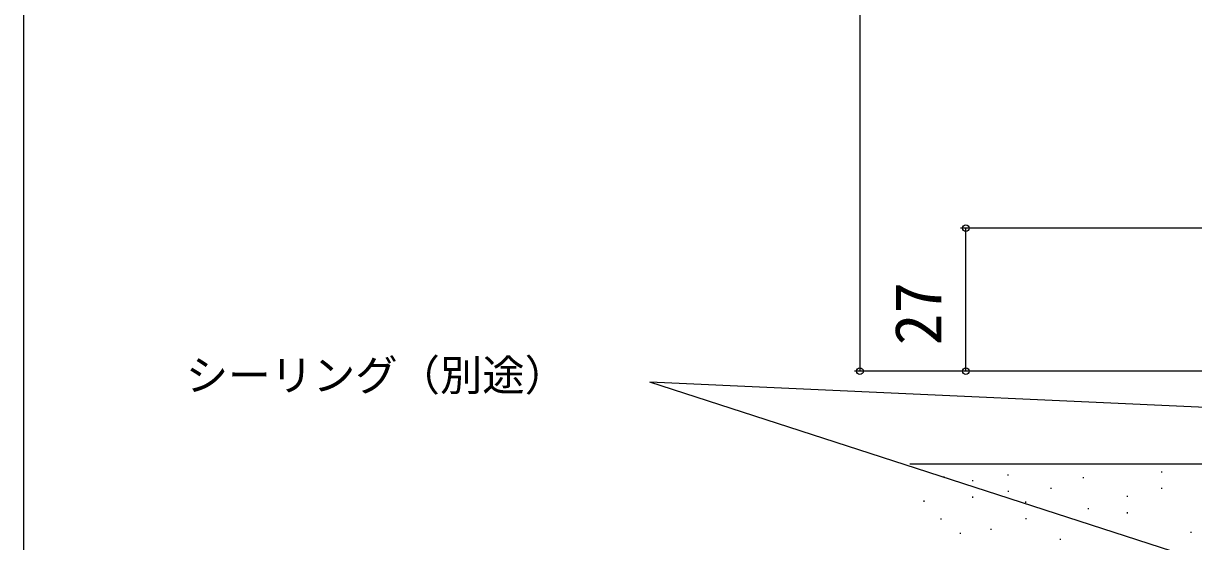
# Model space of a CAD drawing. Units: millimetres, scale not verified. Extents: x -525 to 525, y -803 to 799.
# Drawn here: x -525 to -304, y -436.9 to -339.1 of the extents above; entities that cross this region are included whole.
import ezdxf
from ezdxf.enums import TextEntityAlignment as Align

# ---------------------------------------------------------------- set-up
doc = ezdxf.new("R2010")
doc.units = ezdxf.units.MM
doc.header["$LTSCALE"] = 4
for name, color, linetype in [('0-6_YKK_D', 6, 'Continuous'), ('0-7_YKK_ZWAK', 7, 'Continuous'), ('0-8_YSS_K', 3, 'Continuous'), ('0-9_YSS_KE', 3, 'Continuous')]:
    doc.layers.add(name, color=color, linetype=linetype)
doc.styles.add('ＭＳ ゴシック', font='')
doc.styles.get('ＭＳ ゴシック').set_extended_font_data('MS Gothic')

msp = doc.modelspace()

# ---------------------------------------------------------------- linework, layer by layer
at = {"layer": '0-6_YKK_D'}
for p, q in [((-367.003, -125.304), (-367.003, -404.751)), ((-222.499, -377.75), (-348.003, -377.75)), ((-347.003, -404.751), (-347.003, -377.75)), ((-275, -404.751), (-368.003, -404.751)), ((-275, -404.751), (-348.003, -404.751))]:
    msp.add_line(p, q, dxfattribs=at)
for points in [[(-271.5, -413.001), (-274.047, -412.885), (-406.702, -406.838)], [(-277.051, -448.813), (-279.477, -448.028), (-406.702, -406.838)]]:
    msp.add_lwpolyline(points, dxfattribs=at)
for centre in [(-347.003, -377.75), (-367.003, -404.751), (-347.003, -404.751)]:
    msp.add_circle(centre, 0.637, dxfattribs=at)
at = {"layer": '0-7_YKK_ZWAK'}
msp.add_line((-525, 727.3), (-525, -802.7), dxfattribs=at)
at = {"layer": '0-8_YSS_K'}
for p, q in [((-339.055, -424.264), (-339.055, -424.464)), ((-310.067, -423.679), (-310.067, -423.879)), ((-351.125, -424.626), (-351.125, -424.826)), ((-345.754, -425.35), (-345.754, -425.55)), ((-324.831, -424.789), (-324.831, -424.989)), ((-345.707, -428.45), (-345.707, -428.65)), ((-339.008, -427.364), (-339.008, -427.564)), ((-330.967, -426.797), (-330.967, -426.997)), ((-316.543, -428.305), (-316.543, -428.505)), ((-310.02, -426.779), (-310.02, -426.979)), ((-354.906, -429.209), (-354.906, -429.409)), ((-335.735, -429.39), (-335.735, -429.59)), ((-323.913, -430.615), (-323.913, -430.815)), ((-351.729, -432.586), (-351.729, -432.786)), ((-335.688, -432.49), (-335.688, -432.69)), ((-316.496, -431.405), (-316.496, -431.605)), ((-348.061, -435.264), (-348.061, -435.464)), ((-342.267, -434.541), (-342.267, -434.741)), ((-304.469, -435.105), (-304.469, -435.305)), ((-329.193, -436.42), (-329.193, -436.62))]:
    msp.add_line(p, q, dxfattribs=at)
at = {"layer": '0-9_YSS_KE'}
msp.add_line((-357.542, -422.253), (-288.499, -422.253), dxfattribs=at)

# ---------------------------------------------------------------- texts
at = {"layer": '0-6_YKK_D', "style": 'ＭＳ ゴシック'}
msp.add_text('27', height=8.798, rotation=90, dxfattribs=at).set_placement((-349.003, -399.875), align=Align.BOTTOM_LEFT)
msp.add_text('シーリング（別途）', height=5.865, dxfattribs=at).set_placement((-494.322, -410.213), align=Align.BOTTOM_LEFT)

doc.saveas('drawing.dxf')
